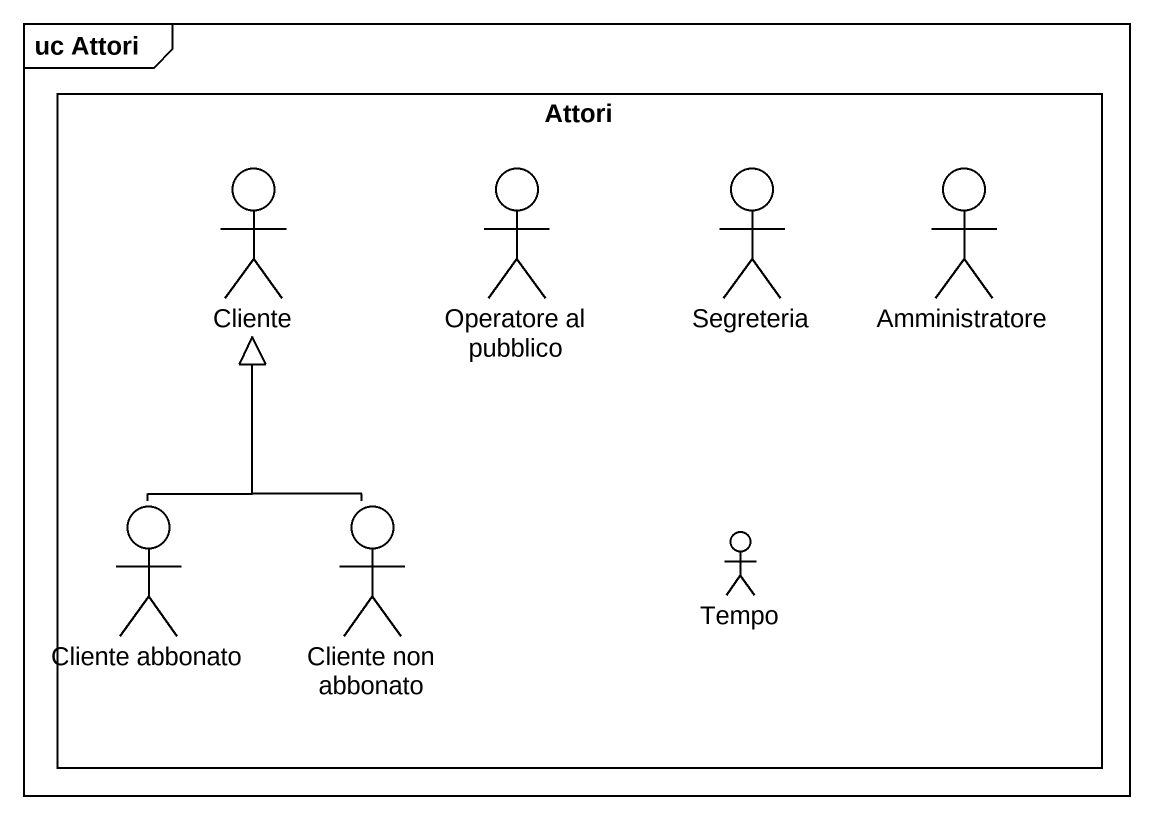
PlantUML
@startuml
mainframe uc Attori
rectangle Attori {
  actor Cliente
  actor "Operatore al pubblico" as Operatore_al_pubblico
  actor Segreteria
  actor Amministratore
  actor "Cliente abbonato" as Cliente_abbonato
  actor "Cliente non abbonato" as Cliente_non_abbonato
  actor Tempo
}
Cliente_abbonato -up-|> Cliente
Cliente_non_abbonato -up-|> Cliente
@enduml
